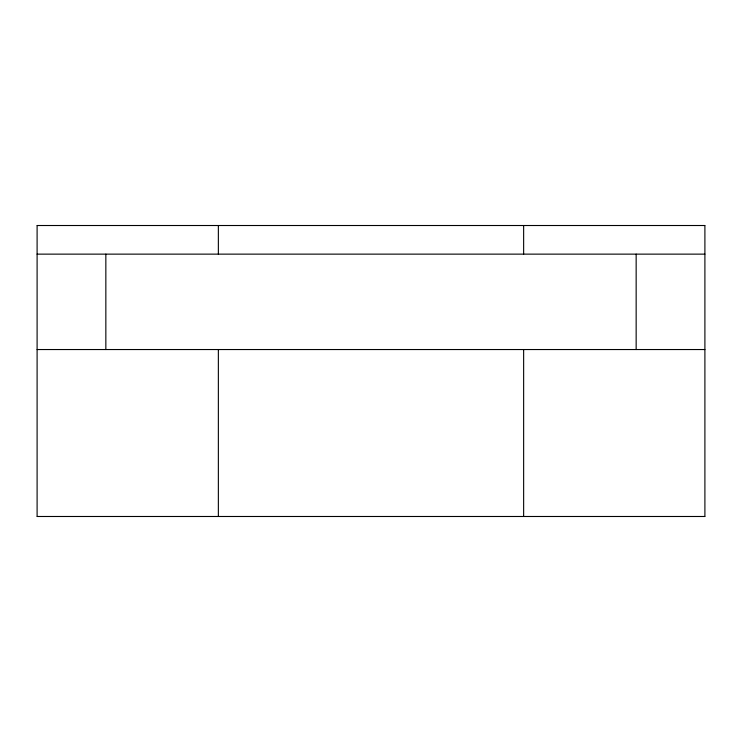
<?xml version="1.0" encoding="UTF-8"?>
<svg xmlns="http://www.w3.org/2000/svg" width="742" height="742" viewBox="0 0 742 742"><rect width="100%" height="100%" fill="white"/><g stroke="black" fill="none" stroke-linecap="round" stroke-linejoin="round"><path stroke-width="1.11" d="M636.154 349.538L636.154 254.135M37.211 225.512L704.789 225.512M37.1 254.135L704.9 254.135M37.1 349.538L704.9 349.538M37.211 516.488L704.789 516.488M704.9 225.512L704.9 516.488M523.639 225.512L523.639 254.135M523.639 349.538L523.639 516.488M218.361 225.512L218.361 254.135M218.361 349.538L218.361 516.488M105.846 254.135L105.846 349.538M37.1 225.512L37.1 516.488"/></g></svg>
